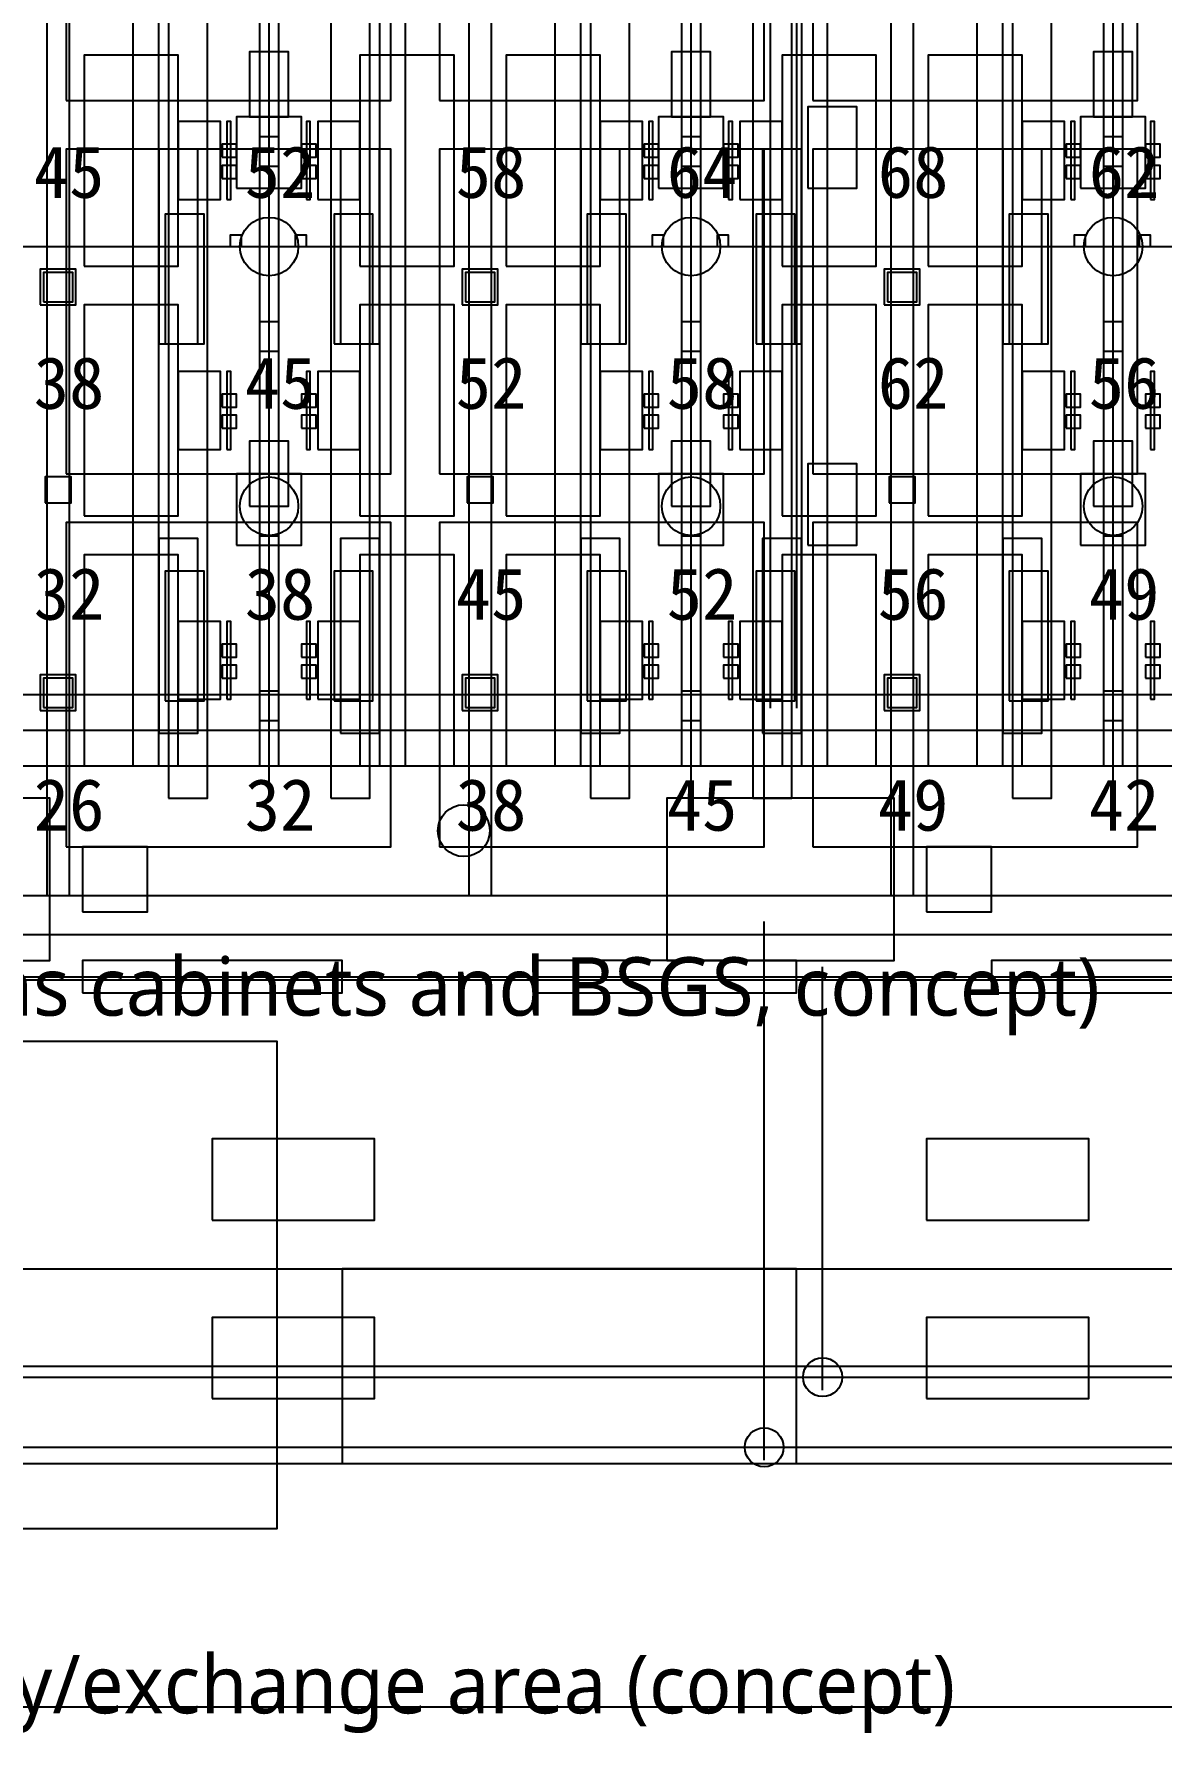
# Model space of a CAD drawing. Header units: metres. Extents: x -1640 to 1560, y -268 to 2338.
# Drawn here: x -233.5 to -198.8, y 1280.2 to 1332.5 of the extents above; entities that cross this region are included whole.
import ezdxf

# ---------------------------------------------------------------- set-up
doc = ezdxf.new("R2010")
doc.units = ezdxf.units.M
for name, color, linetype in [('1F_CDS', 5, 'Continuous'), ('1F_CHL', 4, 'Continuous'), ('1F_EHS_GAS_DETECTOR', 6, 'Continuous'), ('1F_EHS_SAFETY_SHOWER_EYEWASH_CONCEPT', 3, 'Continuous'), ('1F_PUMP', 2, 'Continuous'), ('1F_SCR', 3, 'Continuous'), ('1F_STRUCT_COLUMN', 8, 'Continuous'), ('1F_ZONE', 3, 'Continuous'), ('2F_CSF_LATERAL_RACK_CONCEPT', 9, 'Continuous'), ('2F_EHS_GAS_DETECTOR', 6, 'Continuous'), ('2F_RFG', 5, 'Continuous'), ('2F_STRUCT_COLUMN', 8, 'Continuous'), ('2F_VMB', 6, 'Continuous'), ('2F_ZONE', 3, 'Continuous'), ('3F_CLEANROOM_OVERHEAD_PIPE_DUCT_CONCEPT', 9, 'Continuous'), ('3F_CVD', 3, 'Continuous'), ('3F_EHS_EGRESS_DIST_M', 2, 'Continuous'), ('3F_FOUP', 5, 'Continuous'), ('3F_OHT', 9, 'Continuous'), ('3F_OHTV', 1, 'Continuous'), ('3F_STRUCT_COLUMN', 8, 'Continuous'), ('3F_SUPPORT', 4, 'Continuous'), ('3F_TBAR', 6, 'Continuous'), ('3F_ZONE', 3, 'Continuous'), ('4F_DCC', 3, 'Continuous'), ('4F_FFU', 1, 'Continuous'), ('4F_MAU', 2, 'Continuous'), ('4F_STRUCT_PLENUM_TRUSS_CONCEPT', 9, 'Continuous'), ('4F_ZONE', 3, 'Continuous'), ('5F_CDS', 5, 'Continuous'), ('5F_CHL', 4, 'Continuous'), ('5F_EHS_GAS_DETECTOR', 6, 'Continuous'), ('5F_EHS_SAFETY_SHOWER_EYEWASH_CONCEPT', 3, 'Continuous'), ('5F_PUMP', 2, 'Continuous'), ('5F_SCR', 3, 'Continuous'), ('5F_STRUCT_COLUMN', 8, 'Continuous'), ('5F_ZONE', 3, 'Continuous'), ('6F_CSF_LATERAL_RACK_CONCEPT', 9, 'Continuous'), ('6F_EHS_GAS_DETECTOR', 6, 'Continuous'), ('6F_RFG', 5, 'Continuous'), ('6F_STRUCT_COLUMN', 8, 'Continuous'), ('6F_VMB', 6, 'Continuous'), ('6F_ZONE', 3, 'Continuous'), ('7F_CLEANROOM_OVERHEAD_PIPE_DUCT_CONCEPT', 9, 'Continuous'), ('7F_CVD', 3, 'Continuous'), ('7F_EHS_EGRESS_DIST_M', 2, 'Continuous'), ('7F_FOUP', 5, 'Continuous'), ('7F_OHT', 9, 'Continuous'), ('7F_OHTV', 1, 'Continuous'), ('7F_STRUCT_COLUMN', 8, 'Continuous'), ('7F_SUPPORT', 4, 'Continuous'), ('7F_TBAR', 6, 'Continuous'), ('7F_ZONE', 3, 'Continuous'), ('8F_DCC', 3, 'Continuous'), ('8F_FFU', 1, 'Continuous'), ('8F_MAU', 2, 'Continuous'), ('8F_STRUCT_PLENUM_TRUSS_CONCEPT', 9, 'Continuous'), ('8F_ZONE', 3, 'Continuous'), ('EHS_GAS_SUPPLY', 3, 'Continuous'), ('EHS_PROCESS_EXHAUST', 1, 'Continuous'), ('EHS_TREATED_EXHAUST', 30, 'Continuous'), ('OUTLINE', 7, 'Continuous'), ('RF_RSC', 4, 'Continuous'), ('RF_STACK', 2, 'Continuous'), ('UTIL_CHEM_CONCEPT', 6, 'Continuous'), ('UTIL_CHW.R_CONCEPT', 2, 'Continuous'), ('UTIL_CHW.S_CONCEPT', 1, 'Continuous'), ('UTIL_EXH.ACID_CONCEPT', 4, 'Continuous'), ('UTIL_EXH.ACID_RISER', 4, 'Continuous'), ('UTIL_EXH.ALK_CONCEPT', 5, 'Continuous'), ('UTIL_EXH.ALK_RISER', 5, 'Continuous'), ('UTIL_GAS.BULK_CONCEPT', 2, 'Continuous'), ('UTIL_GAS.SPEC_CONCEPT', 3, 'Continuous'), ('UTIL_HR_CONCEPT', 5, 'Continuous'), ('UTIL_PCW.R_CONCEPT', 1, 'Continuous'), ('UTIL_PCW.S_CONCEPT', 6, 'Continuous'), ('UTIL_TEXT', 7, 'Continuous'), ('UTIL_WW.AA_CONCEPT', 3, 'Continuous'), ('UTIL_WW.F_CONCEPT', 2, 'Continuous'), ('UTIL_WW.ORG_CONCEPT', 4, 'Continuous')]:
    doc.layers.add(name, color=color, linetype=linetype)
doc.styles.add('KO', font='malgun.ttf')

msp = doc.modelspace()

# ---------------------------------------------------------------- linework, layer by layer
at = {"layer": '1F_CDS'}
for points in [[(-228, 1296), (-223, 1296), (-223, 1298.5), (-228, 1298.5)], [(-206, 1296), (-201, 1296), (-201, 1298.5), (-206, 1298.5)], [(-228, 1290.5), (-223, 1290.5), (-223, 1293), (-228, 1293)], [(-206, 1290.5), (-201, 1290.5), (-201, 1293), (-206, 1293)]]:
    msp.add_lwpolyline(points, close=True, dxfattribs=at)
at = {"layer": '1F_CHL'}
for points in [[(-209.65, 1327.8), (-208.15, 1327.8), (-208.15, 1330.3), (-209.65, 1330.3)], [(-209.65, 1316.8), (-208.15, 1316.8), (-208.15, 1319.3), (-209.65, 1319.3)]]:
    msp.add_lwpolyline(points, close=True, dxfattribs=at)
at = {"layer": '1F_EHS_GAS_DETECTOR'}
for centre in [(-226.25, 1318), (-213.25, 1318), (-200.25, 1318)]:
    msp.add_circle(centre, 0.9, dxfattribs=at)
at = {"layer": '1F_EHS_SAFETY_SHOWER_EYEWASH_CONCEPT'}
msp.add_circle((-220.25, 1308), 0.8, dxfattribs=at)
at = {"layer": '1F_PUMP'}
for points in [[(-229.45, 1323), (-228.25, 1323), (-228.25, 1327), (-229.45, 1327)], [(-224.25, 1323), (-223.05, 1323), (-223.05, 1327), (-224.25, 1327)], [(-216.45, 1323), (-215.25, 1323), (-215.25, 1327), (-216.45, 1327)], [(-211.25, 1323), (-210.05, 1323), (-210.05, 1327), (-211.25, 1327)], [(-203.45, 1323), (-202.25, 1323), (-202.25, 1327), (-203.45, 1327)], [(-229.45, 1312), (-228.25, 1312), (-228.25, 1316), (-229.45, 1316)], [(-224.25, 1312), (-223.05, 1312), (-223.05, 1316), (-224.25, 1316)], [(-216.45, 1312), (-215.25, 1312), (-215.25, 1316), (-216.45, 1316)], [(-211.25, 1312), (-210.05, 1312), (-210.05, 1316), (-211.25, 1316)], [(-203.45, 1312), (-202.25, 1312), (-202.25, 1316), (-203.45, 1316)]]:
    msp.add_lwpolyline(points, close=True, dxfattribs=at)
at = {"layer": '1F_SCR'}
for points in [[(-227.25, 1327.8), (-225.25, 1327.8), (-225.25, 1330), (-227.25, 1330)], [(-214.25, 1327.8), (-212.25, 1327.8), (-212.25, 1330), (-214.25, 1330)], [(-201.25, 1327.8), (-199.25, 1327.8), (-199.25, 1330), (-201.25, 1330)], [(-227.25, 1316.8), (-225.25, 1316.8), (-225.25, 1319), (-227.25, 1319)], [(-214.25, 1316.8), (-212.25, 1316.8), (-212.25, 1319), (-214.25, 1319)], [(-201.25, 1316.8), (-199.25, 1316.8), (-199.25, 1319), (-201.25, 1319)]]:
    msp.add_lwpolyline(points, close=True, dxfattribs=at)
at = {"layer": '1F_STRUCT_COLUMN'}
for points in [[(-233.3, 1324.2), (-232.2, 1324.2), (-232.2, 1325.3), (-233.3, 1325.3)], [(-220.3, 1324.2), (-219.2, 1324.2), (-219.2, 1325.3), (-220.3, 1325.3)], [(-207.3, 1324.2), (-206.2, 1324.2), (-206.2, 1325.3), (-207.3, 1325.3)], [(-233.3, 1311.7), (-232.2, 1311.7), (-232.2, 1312.8), (-233.3, 1312.8)], [(-220.3, 1311.7), (-219.2, 1311.7), (-219.2, 1312.8), (-220.3, 1312.8)], [(-207.3, 1311.7), (-206.2, 1311.7), (-206.2, 1312.8), (-207.3, 1312.8)]]:
    msp.add_lwpolyline(points, close=True, dxfattribs=at)
at = {"layer": '1F_ZONE'}
msp.add_lwpolyline([(-280, 1306), (-3.5, 1306), (-3.5, 1464), (-280, 1464)], close=True, dxfattribs=at)
at = {"layer": '2F_CSF_LATERAL_RACK_CONCEPT'}
for points in [[(-230.45, 1310), (-229.65, 1310), (-229.65, 1460), (-230.45, 1460)], [(-222.85, 1310), (-222.05, 1310), (-222.05, 1460), (-222.85, 1460)], [(-217.45, 1310), (-216.65, 1310), (-216.65, 1460), (-217.45, 1460)], [(-209.85, 1310), (-209.05, 1310), (-209.05, 1460), (-209.85, 1460)], [(-204.45, 1310), (-203.65, 1310), (-203.65, 1460), (-204.45, 1460)]]:
    msp.add_lwpolyline(points, close=True, dxfattribs=at)
at = {"layer": '2F_EHS_GAS_DETECTOR'}
for centre in [(-226.25, 1326), (-213.25, 1326), (-200.25, 1326)]:
    msp.add_circle(centre, 0.9, dxfattribs=at)
at = {"layer": '2F_RFG'}
for points in [[(-229.65, 1323), (-228.45, 1323), (-228.45, 1329), (-229.65, 1329)], [(-224.05, 1323), (-222.85, 1323), (-222.85, 1329), (-224.05, 1329)], [(-216.65, 1323), (-215.45, 1323), (-215.45, 1329), (-216.65, 1329)], [(-211.05, 1323), (-209.85, 1323), (-209.85, 1329), (-211.05, 1329)], [(-203.65, 1323), (-202.45, 1323), (-202.45, 1329), (-203.65, 1329)], [(-229.65, 1311), (-228.45, 1311), (-228.45, 1317), (-229.65, 1317)], [(-224.05, 1311), (-222.85, 1311), (-222.85, 1317), (-224.05, 1317)], [(-216.65, 1311), (-215.45, 1311), (-215.45, 1317), (-216.65, 1317)], [(-211.05, 1311), (-209.85, 1311), (-209.85, 1317), (-211.05, 1317)], [(-203.65, 1311), (-202.45, 1311), (-202.45, 1317), (-203.65, 1317)]]:
    msp.add_lwpolyline(points, close=True, dxfattribs=at)
at = {"layer": '2F_STRUCT_COLUMN'}
for points in [[(-233.2, 1324.3), (-232.3, 1324.3), (-232.3, 1325.2), (-233.2, 1325.2)], [(-220.2, 1324.3), (-219.3, 1324.3), (-219.3, 1325.2), (-220.2, 1325.2)], [(-207.2, 1324.3), (-206.3, 1324.3), (-206.3, 1325.2), (-207.2, 1325.2)], [(-233.2, 1311.8), (-232.3, 1311.8), (-232.3, 1312.7), (-233.2, 1312.7)], [(-220.2, 1311.8), (-219.3, 1311.8), (-219.3, 1312.7), (-220.2, 1312.7)], [(-207.2, 1311.8), (-206.3, 1311.8), (-206.3, 1312.7), (-207.2, 1312.7)]]:
    msp.add_lwpolyline(points, close=True, dxfattribs=at)
at = {"layer": '2F_VMB'}
for points in [[(-226.85, 1330), (-225.65, 1330), (-225.65, 1332), (-226.85, 1332)], [(-213.85, 1330), (-212.65, 1330), (-212.65, 1332), (-213.85, 1332)], [(-200.85, 1330), (-199.65, 1330), (-199.65, 1332), (-200.85, 1332)], [(-226.85, 1318), (-225.65, 1318), (-225.65, 1320), (-226.85, 1320)], [(-213.85, 1318), (-212.65, 1318), (-212.65, 1320), (-213.85, 1320)], [(-200.85, 1318), (-199.65, 1318), (-199.65, 1320), (-200.85, 1320)]]:
    msp.add_lwpolyline(points, close=True, dxfattribs=at)
at = {"layer": '2F_ZONE'}
msp.add_lwpolyline([(-280, 1306), (-3.5, 1306), (-3.5, 1464), (-280, 1464)], close=True, dxfattribs=at)
at = {"layer": '3F_CLEANROOM_OVERHEAD_PIPE_DUCT_CONCEPT'}
for points in [[(-229.35, 1309), (-228.15, 1309), (-228.15, 1461), (-229.35, 1461)], [(-224.35, 1309), (-223.15, 1309), (-223.15, 1461), (-224.35, 1461)], [(-216.35, 1309), (-215.15, 1309), (-215.15, 1461), (-216.35, 1461)], [(-211.35, 1309), (-210.15, 1309), (-210.15, 1461), (-211.35, 1461)], [(-203.35, 1309), (-202.15, 1309), (-202.15, 1461), (-203.35, 1461)]]:
    msp.add_lwpolyline(points, close=True, dxfattribs=at)
at = {"layer": '3F_CVD'}
for points in [[(-231.95, 1325.4), (-229.05, 1325.4), (-229.05, 1331.9), (-231.95, 1331.9)], [(-223.45, 1325.4), (-220.55, 1325.4), (-220.55, 1331.9), (-223.45, 1331.9)], [(-218.95, 1325.4), (-216.05, 1325.4), (-216.05, 1331.9), (-218.95, 1331.9)], [(-210.45, 1325.4), (-207.55, 1325.4), (-207.55, 1331.9), (-210.45, 1331.9)], [(-205.95, 1325.4), (-203.05, 1325.4), (-203.05, 1331.9), (-205.95, 1331.9)], [(-229.05, 1327.45), (-227.75, 1327.45), (-227.75, 1329.85), (-229.05, 1329.85)], [(-224.75, 1327.45), (-223.45, 1327.45), (-223.45, 1329.85), (-224.75, 1329.85)], [(-216.05, 1327.45), (-214.75, 1327.45), (-214.75, 1329.85), (-216.05, 1329.85)], [(-211.75, 1327.45), (-210.45, 1327.45), (-210.45, 1329.85), (-211.75, 1329.85)], [(-203.05, 1327.45), (-201.75, 1327.45), (-201.75, 1329.85), (-203.05, 1329.85)], [(-231.95, 1317.7), (-229.05, 1317.7), (-229.05, 1324.2), (-231.95, 1324.2)], [(-223.45, 1317.7), (-220.55, 1317.7), (-220.55, 1324.2), (-223.45, 1324.2)], [(-218.95, 1317.7), (-216.05, 1317.7), (-216.05, 1324.2), (-218.95, 1324.2)], [(-210.45, 1317.7), (-207.55, 1317.7), (-207.55, 1324.2), (-210.45, 1324.2)], [(-205.95, 1317.7), (-203.05, 1317.7), (-203.05, 1324.2), (-205.95, 1324.2)], [(-229.05, 1319.75), (-227.75, 1319.75), (-227.75, 1322.15), (-229.05, 1322.15)], [(-224.75, 1319.75), (-223.45, 1319.75), (-223.45, 1322.15), (-224.75, 1322.15)], [(-216.05, 1319.75), (-214.75, 1319.75), (-214.75, 1322.15), (-216.05, 1322.15)], [(-211.75, 1319.75), (-210.45, 1319.75), (-210.45, 1322.15), (-211.75, 1322.15)], [(-203.05, 1319.75), (-201.75, 1319.75), (-201.75, 1322.15), (-203.05, 1322.15)], [(-231.95, 1310), (-229.05, 1310), (-229.05, 1316.5), (-231.95, 1316.5)], [(-223.45, 1310), (-220.55, 1310), (-220.55, 1316.5), (-223.45, 1316.5)], [(-218.95, 1310), (-216.05, 1310), (-216.05, 1316.5), (-218.95, 1316.5)], [(-210.45, 1310), (-207.55, 1310), (-207.55, 1316.5), (-210.45, 1316.5)], [(-205.95, 1310), (-203.05, 1310), (-203.05, 1316.5), (-205.95, 1316.5)], [(-229.05, 1312.05), (-227.75, 1312.05), (-227.75, 1314.45), (-229.05, 1314.45)], [(-224.75, 1312.05), (-223.45, 1312.05), (-223.45, 1314.45), (-224.75, 1314.45)], [(-216.05, 1312.05), (-214.75, 1312.05), (-214.75, 1314.45), (-216.05, 1314.45)], [(-211.75, 1312.05), (-210.45, 1312.05), (-210.45, 1314.45), (-211.75, 1314.45)], [(-203.05, 1312.05), (-201.75, 1312.05), (-201.75, 1314.45), (-203.05, 1314.45)]]:
    msp.add_lwpolyline(points, close=True, dxfattribs=at)
at = {"layer": '3F_FOUP'}
for points in [[(-227.7, 1328.75), (-227.25, 1328.75), (-227.25, 1329.15), (-227.7, 1329.15)], [(-225.25, 1328.75), (-224.8, 1328.75), (-224.8, 1329.15), (-225.25, 1329.15)], [(-214.7, 1328.75), (-214.25, 1328.75), (-214.25, 1329.15), (-214.7, 1329.15)], [(-212.25, 1328.75), (-211.8, 1328.75), (-211.8, 1329.15), (-212.25, 1329.15)], [(-201.7, 1328.75), (-201.25, 1328.75), (-201.25, 1329.15), (-201.7, 1329.15)], [(-199.25, 1328.75), (-198.8, 1328.75), (-198.8, 1329.15), (-199.25, 1329.15)], [(-227.7, 1328.1), (-227.25, 1328.1), (-227.25, 1328.5), (-227.7, 1328.5)], [(-225.25, 1328.1), (-224.8, 1328.1), (-224.8, 1328.5), (-225.25, 1328.5)], [(-214.7, 1328.1), (-214.25, 1328.1), (-214.25, 1328.5), (-214.7, 1328.5)], [(-212.25, 1328.1), (-211.8, 1328.1), (-211.8, 1328.5), (-212.25, 1328.5)], [(-201.7, 1328.1), (-201.25, 1328.1), (-201.25, 1328.5), (-201.7, 1328.5)], [(-199.25, 1328.1), (-198.8, 1328.1), (-198.8, 1328.5), (-199.25, 1328.5)], [(-227.7, 1321.05), (-227.25, 1321.05), (-227.25, 1321.45), (-227.7, 1321.45)], [(-225.25, 1321.05), (-224.8, 1321.05), (-224.8, 1321.45), (-225.25, 1321.45)], [(-214.7, 1321.05), (-214.25, 1321.05), (-214.25, 1321.45), (-214.7, 1321.45)], [(-212.25, 1321.05), (-211.8, 1321.05), (-211.8, 1321.45), (-212.25, 1321.45)], [(-201.7, 1321.05), (-201.25, 1321.05), (-201.25, 1321.45), (-201.7, 1321.45)], [(-199.25, 1321.05), (-198.8, 1321.05), (-198.8, 1321.45), (-199.25, 1321.45)], [(-227.7, 1320.4), (-227.25, 1320.4), (-227.25, 1320.8), (-227.7, 1320.8)], [(-225.25, 1320.4), (-224.8, 1320.4), (-224.8, 1320.8), (-225.25, 1320.8)], [(-214.7, 1320.4), (-214.25, 1320.4), (-214.25, 1320.8), (-214.7, 1320.8)], [(-212.25, 1320.4), (-211.8, 1320.4), (-211.8, 1320.8), (-212.25, 1320.8)], [(-201.7, 1320.4), (-201.25, 1320.4), (-201.25, 1320.8), (-201.7, 1320.8)], [(-199.25, 1320.4), (-198.8, 1320.4), (-198.8, 1320.8), (-199.25, 1320.8)], [(-227.7, 1313.35), (-227.25, 1313.35), (-227.25, 1313.75), (-227.7, 1313.75)], [(-225.25, 1313.35), (-224.8, 1313.35), (-224.8, 1313.75), (-225.25, 1313.75)], [(-214.7, 1313.35), (-214.25, 1313.35), (-214.25, 1313.75), (-214.7, 1313.75)], [(-212.25, 1313.35), (-211.8, 1313.35), (-211.8, 1313.75), (-212.25, 1313.75)], [(-201.7, 1313.35), (-201.25, 1313.35), (-201.25, 1313.75), (-201.7, 1313.75)], [(-199.25, 1313.35), (-198.8, 1313.35), (-198.8, 1313.75), (-199.25, 1313.75)], [(-227.7, 1312.7), (-227.25, 1312.7), (-227.25, 1313.1), (-227.7, 1313.1)], [(-225.25, 1312.7), (-224.8, 1312.7), (-224.8, 1313.1), (-225.25, 1313.1)], [(-214.7, 1312.7), (-214.25, 1312.7), (-214.25, 1313.1), (-214.7, 1313.1)], [(-212.25, 1312.7), (-211.8, 1312.7), (-211.8, 1313.1), (-212.25, 1313.1)], [(-201.7, 1312.7), (-201.25, 1312.7), (-201.25, 1313.1), (-201.7, 1313.1)], [(-199.25, 1312.7), (-198.8, 1312.7), (-198.8, 1313.1), (-199.25, 1313.1)]]:
    msp.add_lwpolyline(points, close=True, dxfattribs=at)
at = {"layer": '3F_OHT'}
for p, q in [((-226.25, 1309), (-226.25, 1381)), ((-213.25, 1309), (-213.25, 1381)), ((-200.25, 1309), (-200.25, 1381))]:
    msp.add_line(p, q, dxfattribs=at)
at = {"layer": '3F_OHTV'}
for points in [[(-226.55, 1328.48), (-225.95, 1328.48), (-225.95, 1329.38), (-226.55, 1329.38)], [(-213.55, 1328.48), (-212.95, 1328.48), (-212.95, 1329.38), (-213.55, 1329.38)], [(-200.55, 1328.48), (-199.95, 1328.48), (-199.95, 1329.38), (-200.55, 1329.38)], [(-226.55, 1322.78), (-225.95, 1322.78), (-225.95, 1323.68), (-226.55, 1323.68)], [(-213.55, 1322.78), (-212.95, 1322.78), (-212.95, 1323.68), (-213.55, 1323.68)], [(-200.55, 1322.78), (-199.95, 1322.78), (-199.95, 1323.68), (-200.55, 1323.68)], [(-226.55, 1317.09), (-225.95, 1317.09), (-225.95, 1317.99), (-226.55, 1317.99)], [(-213.55, 1317.09), (-212.95, 1317.09), (-212.95, 1317.99), (-213.55, 1317.99)], [(-200.55, 1317.09), (-199.95, 1317.09), (-199.95, 1317.99), (-200.55, 1317.99)], [(-226.55, 1311.4), (-225.95, 1311.4), (-225.95, 1312.3), (-226.55, 1312.3)], [(-213.55, 1311.4), (-212.95, 1311.4), (-212.95, 1312.3), (-213.55, 1312.3)], [(-200.55, 1311.4), (-199.95, 1311.4), (-199.95, 1312.3), (-200.55, 1312.3)]]:
    msp.add_lwpolyline(points, close=True, dxfattribs=at)
at = {"layer": '3F_STRUCT_COLUMN'}
for points in [[(-233.15, 1318.1), (-232.35, 1318.1), (-232.35, 1318.9), (-233.15, 1318.9)], [(-220.15, 1318.1), (-219.35, 1318.1), (-219.35, 1318.9), (-220.15, 1318.9)], [(-207.15, 1318.1), (-206.35, 1318.1), (-206.35, 1318.9), (-207.15, 1318.9)]]:
    msp.add_lwpolyline(points, close=True, dxfattribs=at)
at = {"layer": '3F_SUPPORT'}
msp.add_lwpolyline([(-266, 1286.5), (-226, 1286.5), (-226, 1301.5), (-266, 1301.5)], close=True, dxfattribs=at)
at = {"layer": '3F_TBAR'}
for points in [[(-227.55, 1327.45), (-227.43, 1327.45), (-227.43, 1329.85), (-227.55, 1329.85)], [(-225.1, 1327.45), (-224.98, 1327.45), (-224.98, 1329.85), (-225.1, 1329.85)], [(-214.55, 1327.45), (-214.43, 1327.45), (-214.43, 1329.85), (-214.55, 1329.85)], [(-212.1, 1327.45), (-211.98, 1327.45), (-211.98, 1329.85), (-212.1, 1329.85)], [(-201.55, 1327.45), (-201.43, 1327.45), (-201.43, 1329.85), (-201.55, 1329.85)], [(-199.1, 1327.45), (-198.98, 1327.45), (-198.98, 1329.85), (-199.1, 1329.85)], [(-227.55, 1319.75), (-227.43, 1319.75), (-227.43, 1322.15), (-227.55, 1322.15)], [(-225.1, 1319.75), (-224.98, 1319.75), (-224.98, 1322.15), (-225.1, 1322.15)], [(-214.55, 1319.75), (-214.43, 1319.75), (-214.43, 1322.15), (-214.55, 1322.15)], [(-212.1, 1319.75), (-211.98, 1319.75), (-211.98, 1322.15), (-212.1, 1322.15)], [(-201.55, 1319.75), (-201.43, 1319.75), (-201.43, 1322.15), (-201.55, 1322.15)], [(-199.1, 1319.75), (-198.98, 1319.75), (-198.98, 1322.15), (-199.1, 1322.15)], [(-227.55, 1312.05), (-227.43, 1312.05), (-227.43, 1314.45), (-227.55, 1314.45)], [(-225.1, 1312.05), (-224.98, 1312.05), (-224.98, 1314.45), (-225.1, 1314.45)], [(-214.55, 1312.05), (-214.43, 1312.05), (-214.43, 1314.45), (-214.55, 1314.45)], [(-212.1, 1312.05), (-211.98, 1312.05), (-211.98, 1314.45), (-212.1, 1314.45)], [(-201.55, 1312.05), (-201.43, 1312.05), (-201.43, 1314.45), (-201.55, 1314.45)], [(-199.1, 1312.05), (-198.98, 1312.05), (-198.98, 1314.45), (-199.1, 1314.45)]]:
    msp.add_lwpolyline(points, close=True, dxfattribs=at)
at = {"layer": '3F_ZONE'}
msp.add_lwpolyline([(-280, 1306), (-3.5, 1306), (-3.5, 1464), (-280, 1464)], close=True, dxfattribs=at)
at = {"layer": '4F_DCC'}
for points in [[(-232, 1303), (-224, 1303), (-224, 1304), (-232, 1304)], [(-218, 1303), (-210, 1303), (-210, 1304), (-218, 1304)], [(-204, 1303), (-196, 1303), (-196, 1304), (-204, 1304)]]:
    msp.add_lwpolyline(points, close=True, dxfattribs=at)
at = {"layer": '4F_FFU'}
for points in [[(-232.5, 1330.5), (-222.5, 1330.5), (-222.5, 1340.5), (-232.5, 1340.5)], [(-221, 1330.5), (-211, 1330.5), (-211, 1340.5), (-221, 1340.5)], [(-209.5, 1330.5), (-199.5, 1330.5), (-199.5, 1340.5), (-209.5, 1340.5)], [(-232.5, 1319), (-222.5, 1319), (-222.5, 1329), (-232.5, 1329)], [(-221, 1319), (-211, 1319), (-211, 1329), (-221, 1329)], [(-209.5, 1319), (-199.5, 1319), (-199.5, 1329), (-209.5, 1329)], [(-232.5, 1307.5), (-222.5, 1307.5), (-222.5, 1317.5), (-232.5, 1317.5)], [(-221, 1307.5), (-211, 1307.5), (-211, 1317.5), (-221, 1317.5)], [(-209.5, 1307.5), (-199.5, 1307.5), (-199.5, 1317.5), (-209.5, 1317.5)]]:
    msp.add_lwpolyline(points, close=True, dxfattribs=at)
at = {"layer": '4F_MAU'}
msp.add_lwpolyline([(-224, 1288.5), (-210, 1288.5), (-210, 1294.5), (-224, 1294.5)], close=True, dxfattribs=at)
at = {"layer": '4F_STRUCT_PLENUM_TRUSS_CONCEPT'}
for points in [[(-233.1, 1306), (-232.4, 1306), (-232.4, 1464), (-233.1, 1464)], [(-220.1, 1306), (-219.4, 1306), (-219.4, 1464), (-220.1, 1464)], [(-207.1, 1306), (-206.4, 1306), (-206.4, 1464), (-207.1, 1464)]]:
    msp.add_lwpolyline(points, close=True, dxfattribs=at)
at = {"layer": '4F_ZONE'}
msp.add_lwpolyline([(-280, 1306), (-3.5, 1306), (-3.5, 1464), (-280, 1464)], close=True, dxfattribs=at)
at = {"layer": '5F_CDS'}
for points in [[(-228, 1296), (-223, 1296), (-223, 1298.5), (-228, 1298.5)], [(-206, 1296), (-201, 1296), (-201, 1298.5), (-206, 1298.5)], [(-228, 1290.5), (-223, 1290.5), (-223, 1293), (-228, 1293)], [(-206, 1290.5), (-201, 1290.5), (-201, 1293), (-206, 1293)]]:
    msp.add_lwpolyline(points, close=True, dxfattribs=at)
at = {"layer": '5F_CHL'}
for points in [[(-209.65, 1327.8), (-208.15, 1327.8), (-208.15, 1330.3), (-209.65, 1330.3)], [(-209.65, 1316.8), (-208.15, 1316.8), (-208.15, 1319.3), (-209.65, 1319.3)]]:
    msp.add_lwpolyline(points, close=True, dxfattribs=at)
at = {"layer": '5F_EHS_GAS_DETECTOR'}
for centre in [(-226.25, 1318), (-213.25, 1318), (-200.25, 1318)]:
    msp.add_circle(centre, 0.9, dxfattribs=at)
at = {"layer": '5F_EHS_SAFETY_SHOWER_EYEWASH_CONCEPT'}
msp.add_circle((-220.25, 1308), 0.8, dxfattribs=at)
at = {"layer": '5F_PUMP'}
for points in [[(-229.45, 1323), (-228.25, 1323), (-228.25, 1327), (-229.45, 1327)], [(-224.25, 1323), (-223.05, 1323), (-223.05, 1327), (-224.25, 1327)], [(-216.45, 1323), (-215.25, 1323), (-215.25, 1327), (-216.45, 1327)], [(-211.25, 1323), (-210.05, 1323), (-210.05, 1327), (-211.25, 1327)], [(-203.45, 1323), (-202.25, 1323), (-202.25, 1327), (-203.45, 1327)], [(-229.45, 1312), (-228.25, 1312), (-228.25, 1316), (-229.45, 1316)], [(-224.25, 1312), (-223.05, 1312), (-223.05, 1316), (-224.25, 1316)], [(-216.45, 1312), (-215.25, 1312), (-215.25, 1316), (-216.45, 1316)], [(-211.25, 1312), (-210.05, 1312), (-210.05, 1316), (-211.25, 1316)], [(-203.45, 1312), (-202.25, 1312), (-202.25, 1316), (-203.45, 1316)]]:
    msp.add_lwpolyline(points, close=True, dxfattribs=at)
at = {"layer": '5F_SCR'}
for points in [[(-227.25, 1327.8), (-225.25, 1327.8), (-225.25, 1330), (-227.25, 1330)], [(-214.25, 1327.8), (-212.25, 1327.8), (-212.25, 1330), (-214.25, 1330)], [(-201.25, 1327.8), (-199.25, 1327.8), (-199.25, 1330), (-201.25, 1330)], [(-227.25, 1316.8), (-225.25, 1316.8), (-225.25, 1319), (-227.25, 1319)], [(-214.25, 1316.8), (-212.25, 1316.8), (-212.25, 1319), (-214.25, 1319)], [(-201.25, 1316.8), (-199.25, 1316.8), (-199.25, 1319), (-201.25, 1319)]]:
    msp.add_lwpolyline(points, close=True, dxfattribs=at)
at = {"layer": '5F_STRUCT_COLUMN'}
for points in [[(-233.3, 1324.2), (-232.2, 1324.2), (-232.2, 1325.3), (-233.3, 1325.3)], [(-220.3, 1324.2), (-219.2, 1324.2), (-219.2, 1325.3), (-220.3, 1325.3)], [(-207.3, 1324.2), (-206.2, 1324.2), (-206.2, 1325.3), (-207.3, 1325.3)], [(-233.3, 1311.7), (-232.2, 1311.7), (-232.2, 1312.8), (-233.3, 1312.8)], [(-220.3, 1311.7), (-219.2, 1311.7), (-219.2, 1312.8), (-220.3, 1312.8)], [(-207.3, 1311.7), (-206.2, 1311.7), (-206.2, 1312.8), (-207.3, 1312.8)]]:
    msp.add_lwpolyline(points, close=True, dxfattribs=at)
at = {"layer": '5F_ZONE'}
msp.add_lwpolyline([(-280, 1306), (-3.5, 1306), (-3.5, 1464), (-280, 1464)], close=True, dxfattribs=at)
at = {"layer": '6F_CSF_LATERAL_RACK_CONCEPT'}
for points in [[(-230.45, 1310), (-229.65, 1310), (-229.65, 1460), (-230.45, 1460)], [(-222.85, 1310), (-222.05, 1310), (-222.05, 1460), (-222.85, 1460)], [(-217.45, 1310), (-216.65, 1310), (-216.65, 1460), (-217.45, 1460)], [(-209.85, 1310), (-209.05, 1310), (-209.05, 1460), (-209.85, 1460)], [(-204.45, 1310), (-203.65, 1310), (-203.65, 1460), (-204.45, 1460)]]:
    msp.add_lwpolyline(points, close=True, dxfattribs=at)
at = {"layer": '6F_EHS_GAS_DETECTOR'}
for centre in [(-226.25, 1326), (-213.25, 1326), (-200.25, 1326)]:
    msp.add_circle(centre, 0.9, dxfattribs=at)
at = {"layer": '6F_RFG'}
for points in [[(-229.65, 1323), (-228.45, 1323), (-228.45, 1329), (-229.65, 1329)], [(-224.05, 1323), (-222.85, 1323), (-222.85, 1329), (-224.05, 1329)], [(-216.65, 1323), (-215.45, 1323), (-215.45, 1329), (-216.65, 1329)], [(-211.05, 1323), (-209.85, 1323), (-209.85, 1329), (-211.05, 1329)], [(-203.65, 1323), (-202.45, 1323), (-202.45, 1329), (-203.65, 1329)], [(-229.65, 1311), (-228.45, 1311), (-228.45, 1317), (-229.65, 1317)], [(-224.05, 1311), (-222.85, 1311), (-222.85, 1317), (-224.05, 1317)], [(-216.65, 1311), (-215.45, 1311), (-215.45, 1317), (-216.65, 1317)], [(-211.05, 1311), (-209.85, 1311), (-209.85, 1317), (-211.05, 1317)], [(-203.65, 1311), (-202.45, 1311), (-202.45, 1317), (-203.65, 1317)]]:
    msp.add_lwpolyline(points, close=True, dxfattribs=at)
at = {"layer": '6F_STRUCT_COLUMN'}
for points in [[(-233.2, 1324.3), (-232.3, 1324.3), (-232.3, 1325.2), (-233.2, 1325.2)], [(-220.2, 1324.3), (-219.3, 1324.3), (-219.3, 1325.2), (-220.2, 1325.2)], [(-207.2, 1324.3), (-206.3, 1324.3), (-206.3, 1325.2), (-207.2, 1325.2)], [(-233.2, 1311.8), (-232.3, 1311.8), (-232.3, 1312.7), (-233.2, 1312.7)], [(-220.2, 1311.8), (-219.3, 1311.8), (-219.3, 1312.7), (-220.2, 1312.7)], [(-207.2, 1311.8), (-206.3, 1311.8), (-206.3, 1312.7), (-207.2, 1312.7)]]:
    msp.add_lwpolyline(points, close=True, dxfattribs=at)
at = {"layer": '6F_VMB'}
for points in [[(-226.85, 1330), (-225.65, 1330), (-225.65, 1332), (-226.85, 1332)], [(-213.85, 1330), (-212.65, 1330), (-212.65, 1332), (-213.85, 1332)], [(-200.85, 1330), (-199.65, 1330), (-199.65, 1332), (-200.85, 1332)], [(-226.85, 1318), (-225.65, 1318), (-225.65, 1320), (-226.85, 1320)], [(-213.85, 1318), (-212.65, 1318), (-212.65, 1320), (-213.85, 1320)], [(-200.85, 1318), (-199.65, 1318), (-199.65, 1320), (-200.85, 1320)]]:
    msp.add_lwpolyline(points, close=True, dxfattribs=at)
at = {"layer": '6F_ZONE'}
msp.add_lwpolyline([(-280, 1306), (-3.5, 1306), (-3.5, 1464), (-280, 1464)], close=True, dxfattribs=at)
at = {"layer": '7F_CLEANROOM_OVERHEAD_PIPE_DUCT_CONCEPT'}
for points in [[(-229.35, 1309), (-228.15, 1309), (-228.15, 1461), (-229.35, 1461)], [(-224.35, 1309), (-223.15, 1309), (-223.15, 1461), (-224.35, 1461)], [(-216.35, 1309), (-215.15, 1309), (-215.15, 1461), (-216.35, 1461)], [(-211.35, 1309), (-210.15, 1309), (-210.15, 1461), (-211.35, 1461)], [(-203.35, 1309), (-202.15, 1309), (-202.15, 1461), (-203.35, 1461)]]:
    msp.add_lwpolyline(points, close=True, dxfattribs=at)
at = {"layer": '7F_CVD'}
for points in [[(-231.95, 1325.4), (-229.05, 1325.4), (-229.05, 1331.9), (-231.95, 1331.9)], [(-223.45, 1325.4), (-220.55, 1325.4), (-220.55, 1331.9), (-223.45, 1331.9)], [(-218.95, 1325.4), (-216.05, 1325.4), (-216.05, 1331.9), (-218.95, 1331.9)], [(-210.45, 1325.4), (-207.55, 1325.4), (-207.55, 1331.9), (-210.45, 1331.9)], [(-205.95, 1325.4), (-203.05, 1325.4), (-203.05, 1331.9), (-205.95, 1331.9)], [(-229.05, 1327.45), (-227.75, 1327.45), (-227.75, 1329.85), (-229.05, 1329.85)], [(-224.75, 1327.45), (-223.45, 1327.45), (-223.45, 1329.85), (-224.75, 1329.85)], [(-216.05, 1327.45), (-214.75, 1327.45), (-214.75, 1329.85), (-216.05, 1329.85)], [(-211.75, 1327.45), (-210.45, 1327.45), (-210.45, 1329.85), (-211.75, 1329.85)], [(-203.05, 1327.45), (-201.75, 1327.45), (-201.75, 1329.85), (-203.05, 1329.85)], [(-231.95, 1317.7), (-229.05, 1317.7), (-229.05, 1324.2), (-231.95, 1324.2)], [(-223.45, 1317.7), (-220.55, 1317.7), (-220.55, 1324.2), (-223.45, 1324.2)], [(-218.95, 1317.7), (-216.05, 1317.7), (-216.05, 1324.2), (-218.95, 1324.2)], [(-210.45, 1317.7), (-207.55, 1317.7), (-207.55, 1324.2), (-210.45, 1324.2)], [(-205.95, 1317.7), (-203.05, 1317.7), (-203.05, 1324.2), (-205.95, 1324.2)], [(-229.05, 1319.75), (-227.75, 1319.75), (-227.75, 1322.15), (-229.05, 1322.15)], [(-224.75, 1319.75), (-223.45, 1319.75), (-223.45, 1322.15), (-224.75, 1322.15)], [(-216.05, 1319.75), (-214.75, 1319.75), (-214.75, 1322.15), (-216.05, 1322.15)], [(-211.75, 1319.75), (-210.45, 1319.75), (-210.45, 1322.15), (-211.75, 1322.15)], [(-203.05, 1319.75), (-201.75, 1319.75), (-201.75, 1322.15), (-203.05, 1322.15)], [(-231.95, 1310), (-229.05, 1310), (-229.05, 1316.5), (-231.95, 1316.5)], [(-223.45, 1310), (-220.55, 1310), (-220.55, 1316.5), (-223.45, 1316.5)], [(-218.95, 1310), (-216.05, 1310), (-216.05, 1316.5), (-218.95, 1316.5)], [(-210.45, 1310), (-207.55, 1310), (-207.55, 1316.5), (-210.45, 1316.5)], [(-205.95, 1310), (-203.05, 1310), (-203.05, 1316.5), (-205.95, 1316.5)], [(-229.05, 1312.05), (-227.75, 1312.05), (-227.75, 1314.45), (-229.05, 1314.45)], [(-224.75, 1312.05), (-223.45, 1312.05), (-223.45, 1314.45), (-224.75, 1314.45)], [(-216.05, 1312.05), (-214.75, 1312.05), (-214.75, 1314.45), (-216.05, 1314.45)], [(-211.75, 1312.05), (-210.45, 1312.05), (-210.45, 1314.45), (-211.75, 1314.45)], [(-203.05, 1312.05), (-201.75, 1312.05), (-201.75, 1314.45), (-203.05, 1314.45)]]:
    msp.add_lwpolyline(points, close=True, dxfattribs=at)
at = {"layer": '7F_FOUP'}
for points in [[(-227.7, 1328.75), (-227.25, 1328.75), (-227.25, 1329.15), (-227.7, 1329.15)], [(-225.25, 1328.75), (-224.8, 1328.75), (-224.8, 1329.15), (-225.25, 1329.15)], [(-214.7, 1328.75), (-214.25, 1328.75), (-214.25, 1329.15), (-214.7, 1329.15)], [(-212.25, 1328.75), (-211.8, 1328.75), (-211.8, 1329.15), (-212.25, 1329.15)], [(-201.7, 1328.75), (-201.25, 1328.75), (-201.25, 1329.15), (-201.7, 1329.15)], [(-199.25, 1328.75), (-198.8, 1328.75), (-198.8, 1329.15), (-199.25, 1329.15)], [(-227.7, 1328.1), (-227.25, 1328.1), (-227.25, 1328.5), (-227.7, 1328.5)], [(-225.25, 1328.1), (-224.8, 1328.1), (-224.8, 1328.5), (-225.25, 1328.5)], [(-214.7, 1328.1), (-214.25, 1328.1), (-214.25, 1328.5), (-214.7, 1328.5)], [(-212.25, 1328.1), (-211.8, 1328.1), (-211.8, 1328.5), (-212.25, 1328.5)], [(-201.7, 1328.1), (-201.25, 1328.1), (-201.25, 1328.5), (-201.7, 1328.5)], [(-199.25, 1328.1), (-198.8, 1328.1), (-198.8, 1328.5), (-199.25, 1328.5)], [(-227.7, 1321.05), (-227.25, 1321.05), (-227.25, 1321.45), (-227.7, 1321.45)], [(-225.25, 1321.05), (-224.8, 1321.05), (-224.8, 1321.45), (-225.25, 1321.45)], [(-214.7, 1321.05), (-214.25, 1321.05), (-214.25, 1321.45), (-214.7, 1321.45)], [(-212.25, 1321.05), (-211.8, 1321.05), (-211.8, 1321.45), (-212.25, 1321.45)], [(-201.7, 1321.05), (-201.25, 1321.05), (-201.25, 1321.45), (-201.7, 1321.45)], [(-199.25, 1321.05), (-198.8, 1321.05), (-198.8, 1321.45), (-199.25, 1321.45)], [(-227.7, 1320.4), (-227.25, 1320.4), (-227.25, 1320.8), (-227.7, 1320.8)], [(-225.25, 1320.4), (-224.8, 1320.4), (-224.8, 1320.8), (-225.25, 1320.8)], [(-214.7, 1320.4), (-214.25, 1320.4), (-214.25, 1320.8), (-214.7, 1320.8)], [(-212.25, 1320.4), (-211.8, 1320.4), (-211.8, 1320.8), (-212.25, 1320.8)], [(-201.7, 1320.4), (-201.25, 1320.4), (-201.25, 1320.8), (-201.7, 1320.8)], [(-199.25, 1320.4), (-198.8, 1320.4), (-198.8, 1320.8), (-199.25, 1320.8)], [(-227.7, 1313.35), (-227.25, 1313.35), (-227.25, 1313.75), (-227.7, 1313.75)], [(-225.25, 1313.35), (-224.8, 1313.35), (-224.8, 1313.75), (-225.25, 1313.75)], [(-214.7, 1313.35), (-214.25, 1313.35), (-214.25, 1313.75), (-214.7, 1313.75)], [(-212.25, 1313.35), (-211.8, 1313.35), (-211.8, 1313.75), (-212.25, 1313.75)], [(-201.7, 1313.35), (-201.25, 1313.35), (-201.25, 1313.75), (-201.7, 1313.75)], [(-199.25, 1313.35), (-198.8, 1313.35), (-198.8, 1313.75), (-199.25, 1313.75)], [(-227.7, 1312.7), (-227.25, 1312.7), (-227.25, 1313.1), (-227.7, 1313.1)], [(-225.25, 1312.7), (-224.8, 1312.7), (-224.8, 1313.1), (-225.25, 1313.1)], [(-214.7, 1312.7), (-214.25, 1312.7), (-214.25, 1313.1), (-214.7, 1313.1)], [(-212.25, 1312.7), (-211.8, 1312.7), (-211.8, 1313.1), (-212.25, 1313.1)], [(-201.7, 1312.7), (-201.25, 1312.7), (-201.25, 1313.1), (-201.7, 1313.1)], [(-199.25, 1312.7), (-198.8, 1312.7), (-198.8, 1313.1), (-199.25, 1313.1)]]:
    msp.add_lwpolyline(points, close=True, dxfattribs=at)
at = {"layer": '7F_OHT'}
for p, q in [((-226.25, 1309), (-226.25, 1381)), ((-213.25, 1309), (-213.25, 1381)), ((-200.25, 1309), (-200.25, 1381))]:
    msp.add_line(p, q, dxfattribs=at)
at = {"layer": '7F_OHTV'}
for points in [[(-226.55, 1328.48), (-225.95, 1328.48), (-225.95, 1329.38), (-226.55, 1329.38)], [(-213.55, 1328.48), (-212.95, 1328.48), (-212.95, 1329.38), (-213.55, 1329.38)], [(-200.55, 1328.48), (-199.95, 1328.48), (-199.95, 1329.38), (-200.55, 1329.38)], [(-226.55, 1322.78), (-225.95, 1322.78), (-225.95, 1323.68), (-226.55, 1323.68)], [(-213.55, 1322.78), (-212.95, 1322.78), (-212.95, 1323.68), (-213.55, 1323.68)], [(-200.55, 1322.78), (-199.95, 1322.78), (-199.95, 1323.68), (-200.55, 1323.68)], [(-226.55, 1317.09), (-225.95, 1317.09), (-225.95, 1317.99), (-226.55, 1317.99)], [(-213.55, 1317.09), (-212.95, 1317.09), (-212.95, 1317.99), (-213.55, 1317.99)], [(-200.55, 1317.09), (-199.95, 1317.09), (-199.95, 1317.99), (-200.55, 1317.99)], [(-226.55, 1311.4), (-225.95, 1311.4), (-225.95, 1312.3), (-226.55, 1312.3)], [(-213.55, 1311.4), (-212.95, 1311.4), (-212.95, 1312.3), (-213.55, 1312.3)], [(-200.55, 1311.4), (-199.95, 1311.4), (-199.95, 1312.3), (-200.55, 1312.3)]]:
    msp.add_lwpolyline(points, close=True, dxfattribs=at)
at = {"layer": '7F_STRUCT_COLUMN'}
for points in [[(-233.15, 1318.1), (-232.35, 1318.1), (-232.35, 1318.9), (-233.15, 1318.9)], [(-220.15, 1318.1), (-219.35, 1318.1), (-219.35, 1318.9), (-220.15, 1318.9)], [(-207.15, 1318.1), (-206.35, 1318.1), (-206.35, 1318.9), (-207.15, 1318.9)]]:
    msp.add_lwpolyline(points, close=True, dxfattribs=at)
at = {"layer": '7F_SUPPORT'}
msp.add_lwpolyline([(-266, 1286.5), (-226, 1286.5), (-226, 1301.5), (-266, 1301.5)], close=True, dxfattribs=at)
at = {"layer": '7F_TBAR'}
for points in [[(-227.55, 1327.45), (-227.43, 1327.45), (-227.43, 1329.85), (-227.55, 1329.85)], [(-225.1, 1327.45), (-224.98, 1327.45), (-224.98, 1329.85), (-225.1, 1329.85)], [(-214.55, 1327.45), (-214.43, 1327.45), (-214.43, 1329.85), (-214.55, 1329.85)], [(-212.1, 1327.45), (-211.98, 1327.45), (-211.98, 1329.85), (-212.1, 1329.85)], [(-201.55, 1327.45), (-201.43, 1327.45), (-201.43, 1329.85), (-201.55, 1329.85)], [(-199.1, 1327.45), (-198.98, 1327.45), (-198.98, 1329.85), (-199.1, 1329.85)], [(-227.55, 1319.75), (-227.43, 1319.75), (-227.43, 1322.15), (-227.55, 1322.15)], [(-225.1, 1319.75), (-224.98, 1319.75), (-224.98, 1322.15), (-225.1, 1322.15)], [(-214.55, 1319.75), (-214.43, 1319.75), (-214.43, 1322.15), (-214.55, 1322.15)], [(-212.1, 1319.75), (-211.98, 1319.75), (-211.98, 1322.15), (-212.1, 1322.15)], [(-201.55, 1319.75), (-201.43, 1319.75), (-201.43, 1322.15), (-201.55, 1322.15)], [(-199.1, 1319.75), (-198.98, 1319.75), (-198.98, 1322.15), (-199.1, 1322.15)], [(-227.55, 1312.05), (-227.43, 1312.05), (-227.43, 1314.45), (-227.55, 1314.45)], [(-225.1, 1312.05), (-224.98, 1312.05), (-224.98, 1314.45), (-225.1, 1314.45)], [(-214.55, 1312.05), (-214.43, 1312.05), (-214.43, 1314.45), (-214.55, 1314.45)], [(-212.1, 1312.05), (-211.98, 1312.05), (-211.98, 1314.45), (-212.1, 1314.45)], [(-201.55, 1312.05), (-201.43, 1312.05), (-201.43, 1314.45), (-201.55, 1314.45)], [(-199.1, 1312.05), (-198.98, 1312.05), (-198.98, 1314.45), (-199.1, 1314.45)]]:
    msp.add_lwpolyline(points, close=True, dxfattribs=at)
at = {"layer": '7F_ZONE'}
msp.add_lwpolyline([(-280, 1306), (-3.5, 1306), (-3.5, 1464), (-280, 1464)], close=True, dxfattribs=at)
at = {"layer": '8F_DCC'}
for points in [[(-232, 1303), (-224, 1303), (-224, 1304), (-232, 1304)], [(-218, 1303), (-210, 1303), (-210, 1304), (-218, 1304)], [(-204, 1303), (-196, 1303), (-196, 1304), (-204, 1304)]]:
    msp.add_lwpolyline(points, close=True, dxfattribs=at)
at = {"layer": '8F_FFU'}
for points in [[(-232.5, 1330.5), (-222.5, 1330.5), (-222.5, 1340.5), (-232.5, 1340.5)], [(-221, 1330.5), (-211, 1330.5), (-211, 1340.5), (-221, 1340.5)], [(-209.5, 1330.5), (-199.5, 1330.5), (-199.5, 1340.5), (-209.5, 1340.5)], [(-232.5, 1319), (-222.5, 1319), (-222.5, 1329), (-232.5, 1329)], [(-221, 1319), (-211, 1319), (-211, 1329), (-221, 1329)], [(-209.5, 1319), (-199.5, 1319), (-199.5, 1329), (-209.5, 1329)], [(-232.5, 1307.5), (-222.5, 1307.5), (-222.5, 1317.5), (-232.5, 1317.5)], [(-221, 1307.5), (-211, 1307.5), (-211, 1317.5), (-221, 1317.5)], [(-209.5, 1307.5), (-199.5, 1307.5), (-199.5, 1317.5), (-209.5, 1317.5)]]:
    msp.add_lwpolyline(points, close=True, dxfattribs=at)
at = {"layer": '8F_MAU'}
msp.add_lwpolyline([(-224, 1288.5), (-210, 1288.5), (-210, 1294.5), (-224, 1294.5)], close=True, dxfattribs=at)
at = {"layer": '8F_STRUCT_PLENUM_TRUSS_CONCEPT'}
for points in [[(-233.1, 1306), (-232.4, 1306), (-232.4, 1464), (-233.1, 1464)], [(-220.1, 1306), (-219.4, 1306), (-219.4, 1464), (-220.1, 1464)], [(-207.1, 1306), (-206.4, 1306), (-206.4, 1464), (-207.1, 1464)]]:
    msp.add_lwpolyline(points, close=True, dxfattribs=at)
at = {"layer": '8F_ZONE'}
msp.add_lwpolyline([(-280, 1306), (-3.5, 1306), (-3.5, 1464), (-280, 1464)], close=True, dxfattribs=at)
at = {"layer": 'EHS_GAS_SUPPLY'}
for points in [[(-225.45, 1326), (-225.1, 1326), (-225.1, 1326.35), (-225.45, 1326.35)], [(-225.45, 1326), (-225.1, 1326), (-225.1, 1326.35), (-225.45, 1326.35)], [(-212.45, 1326), (-212.1, 1326), (-212.1, 1326.35), (-212.45, 1326.35)], [(-212.45, 1326), (-212.1, 1326), (-212.1, 1326.35), (-212.45, 1326.35)], [(-199.45, 1326), (-199.1, 1326), (-199.1, 1326.35), (-199.45, 1326.35)], [(-199.45, 1326), (-199.1, 1326), (-199.1, 1326.35), (-199.45, 1326.35)]]:
    msp.add_lwpolyline(points, close=True, dxfattribs=at)
at = {"layer": 'EHS_PROCESS_EXHAUST'}
for points in [[(-227.45, 1326), (-227.1, 1326), (-227.1, 1326.35), (-227.45, 1326.35)], [(-227.45, 1326), (-227.1, 1326), (-227.1, 1326.35), (-227.45, 1326.35)], [(-214.45, 1326), (-214.1, 1326), (-214.1, 1326.35), (-214.45, 1326.35)], [(-214.45, 1326), (-214.1, 1326), (-214.1, 1326.35), (-214.45, 1326.35)], [(-201.45, 1326), (-201.1, 1326), (-201.1, 1326.35), (-201.45, 1326.35)], [(-201.45, 1326), (-201.1, 1326), (-201.1, 1326.35), (-201.45, 1326.35)]]:
    msp.add_lwpolyline(points, close=True, dxfattribs=at)
at = {"layer": 'EHS_TREATED_EXHAUST'}
for points in [[(-226.55, 1310), (-225.95, 1310), (-225.95, 1472), (-226.55, 1472)], [(-226.55, 1310), (-225.95, 1310), (-225.95, 1472), (-226.55, 1472)], [(-213.55, 1310), (-212.95, 1310), (-212.95, 1472), (-213.55, 1472)], [(-213.55, 1310), (-212.95, 1310), (-212.95, 1472), (-213.55, 1472)], [(-200.55, 1310), (-199.95, 1310), (-199.95, 1472), (-200.55, 1472)], [(-200.55, 1310), (-199.95, 1310), (-199.95, 1472), (-200.55, 1472)]]:
    msp.add_lwpolyline(points, close=True, dxfattribs=at)
at = {"layer": 'OUTLINE'}
msp.add_lwpolyline([(-306, 1281), (345, 1281), (345, 1489), (-306, 1489)], close=True, dxfattribs=at)
at = {"layer": 'RF_RSC'}
for points in [[(-240, 1304), (-233, 1304), (-233, 1309), (-240, 1309)], [(-214, 1304), (-207, 1304), (-207, 1309), (-214, 1309)]]:
    msp.add_lwpolyline(points, close=True, dxfattribs=at)
at = {"layer": 'RF_STACK'}
for points in [[(-232, 1305.5), (-230, 1305.5), (-230, 1307.5), (-232, 1307.5)], [(-206, 1305.5), (-204, 1305.5), (-204, 1307.5), (-206, 1307.5)]]:
    msp.add_lwpolyline(points, close=True, dxfattribs=at)
at = {"layer": 'UTIL_CHEM_CONCEPT'}
msp.add_line((-272.3, 1288.5), (293.3, 1288.5), dxfattribs=at)
msp.add_line((-272.3, 1288.5), (293.3, 1288.5), dxfattribs=at)
at = {"layer": 'UTIL_CHW.R_CONCEPT'}
msp.add_line((-275.2, 1304.8), (294.8, 1304.8), dxfattribs=at)
msp.add_line((-275.2, 1304.8), (294.8, 1304.8), dxfattribs=at)
at = {"layer": 'UTIL_CHW.S_CONCEPT'}
msp.add_line((-276.5, 1303.5), (293.5, 1303.5), dxfattribs=at)
msp.add_line((-276.5, 1303.5), (293.5, 1303.5), dxfattribs=at)
at = {"layer": 'UTIL_EXH.ACID_CONCEPT'}
for p, q in [((-278.4, 1304.8), (295.4, 1304.8)), ((-278.4, 1304.8), (295.4, 1304.8)), ((-211, 1288.6), (-211, 1305.2)), ((-211, 1288.6), (-211, 1305.2)), ((-266.55, 1289), (302.55, 1289))]:
    msp.add_line(p, q, dxfattribs=at)
at = {"layer": 'UTIL_EXH.ACID_RISER'}
msp.add_circle((-211, 1289), 0.6, dxfattribs=at)
at = {"layer": 'UTIL_EXH.ALK_CONCEPT'}
for p, q in [((-209.2, 1290.76), (-209.2, 1303.8)), ((-209.2, 1290.76), (-209.2, 1303.8)), ((-278.4, 1303.4), (295.4, 1303.4)), ((-278.4, 1303.4), (295.4, 1303.4)), ((-266.55, 1291.16), (302.55, 1291.16))]:
    msp.add_line(p, q, dxfattribs=at)
at = {"layer": 'UTIL_EXH.ALK_RISER'}
msp.add_circle((-209.2, 1291.16), 0.6, dxfattribs=at)
at = {"layer": 'UTIL_GAS.BULK_CONCEPT'}
msp.add_line((-316.4, 1294.5), (-0.1, 1294.5), dxfattribs=at)
at = {"layer": 'UTIL_GAS.SPEC_CONCEPT'}
msp.add_line((-274.3, 1326), (293.3, 1326), dxfattribs=at)
msp.add_line((-274.3, 1326), (293.3, 1326), dxfattribs=at)
at = {"layer": 'UTIL_HR_CONCEPT'}
msp.add_line((-270.35, 1291.5), (13.85, 1291.5), dxfattribs=at)
msp.add_line((-270.35, 1291.5), (13.85, 1291.5), dxfattribs=at)
at = {"layer": 'UTIL_PCW.R_CONCEPT'}
msp.add_line((-209.995, 1311.78), (-209.995, 1458.23), dxfattribs=at)
msp.add_line((-209.995, 1311.78), (-209.995, 1458.23), dxfattribs=at)
at = {"layer": 'UTIL_PCW.S_CONCEPT'}
msp.add_line((-210.805, 1311.78), (-210.805, 1458.23), dxfattribs=at)
msp.add_line((-210.805, 1311.78), (-210.805, 1458.23), dxfattribs=at)
at = {"layer": 'UTIL_WW.AA_CONCEPT'}
msp.add_line((-276.3, 1311.1), (293.3, 1311.1), dxfattribs=at)
at = {"layer": 'UTIL_WW.F_CONCEPT'}
msp.add_line((-276.3, 1310), (293.3, 1310), dxfattribs=at)
at = {"layer": 'UTIL_WW.ORG_CONCEPT'}
msp.add_line((-276.3, 1312.2), (293.3, 1312.2), dxfattribs=at)

# ---------------------------------------------------------------- texts
at = {"layer": '3F_EHS_EGRESS_DIST_M'}
for s, p in [('45', (-233.5, 1327.5)), ('52', (-227, 1327.5)), ('58', (-220.5, 1327.5)), ('64', (-214, 1327.5)), ('68', (-207.5, 1327.5)), ('62', (-201, 1327.5)), ('38', (-233.5, 1321)), ('45', (-227, 1321)), ('52', (-220.5, 1321)), ('58', (-214, 1321)), ('62', (-207.5, 1321)), ('56', (-201, 1321)), ('32', (-233.5, 1314.5)), ('38', (-227, 1314.5)), ('45', (-220.5, 1314.5)), ('52', (-214, 1314.5)), ('56', (-207.5, 1314.5)), ('49', (-201, 1314.5)), ('26', (-233.5, 1308)), ('32', (-227, 1308)), ('38', (-220.5, 1308)), ('45', (-214, 1308)), ('49', (-207.5, 1308)), ('42', (-201, 1308))]:
    msp.add_text(s, height=1.6, dxfattribs=at).set_placement(p)
at = {"layer": '7F_EHS_EGRESS_DIST_M'}
for s, p in [('45', (-233.5, 1327.5)), ('52', (-227, 1327.5)), ('58', (-220.5, 1327.5)), ('64', (-214, 1327.5)), ('68', (-207.5, 1327.5)), ('62', (-201, 1327.5)), ('38', (-233.5, 1321)), ('45', (-227, 1321)), ('52', (-220.5, 1321)), ('58', (-214, 1321)), ('62', (-207.5, 1321)), ('56', (-201, 1321)), ('32', (-233.5, 1314.5)), ('38', (-227, 1314.5)), ('45', (-220.5, 1314.5)), ('52', (-214, 1314.5)), ('56', (-207.5, 1314.5)), ('49', (-201, 1314.5)), ('26', (-233.5, 1308)), ('32', (-227, 1308)), ('38', (-220.5, 1308)), ('45', (-214, 1308)), ('49', (-207.5, 1308)), ('42', (-201, 1308))]:
    msp.add_text(s, height=1.6, dxfattribs=at).set_placement(p)
at = {"layer": 'UTIL_TEXT', "style": 'KO'}
for s, p in [('P3 specialty gas supply room (gas cabinets and BSGS, concept)', (-269.5, 1302.3)), ('P3 cylinder and BSGS delivery/exchange area (concept)', (-265.5, 1280.8))]:
    msp.add_text(s, height=1.8, dxfattribs=at).set_placement(p)

doc.saveas('drawing.dxf')
